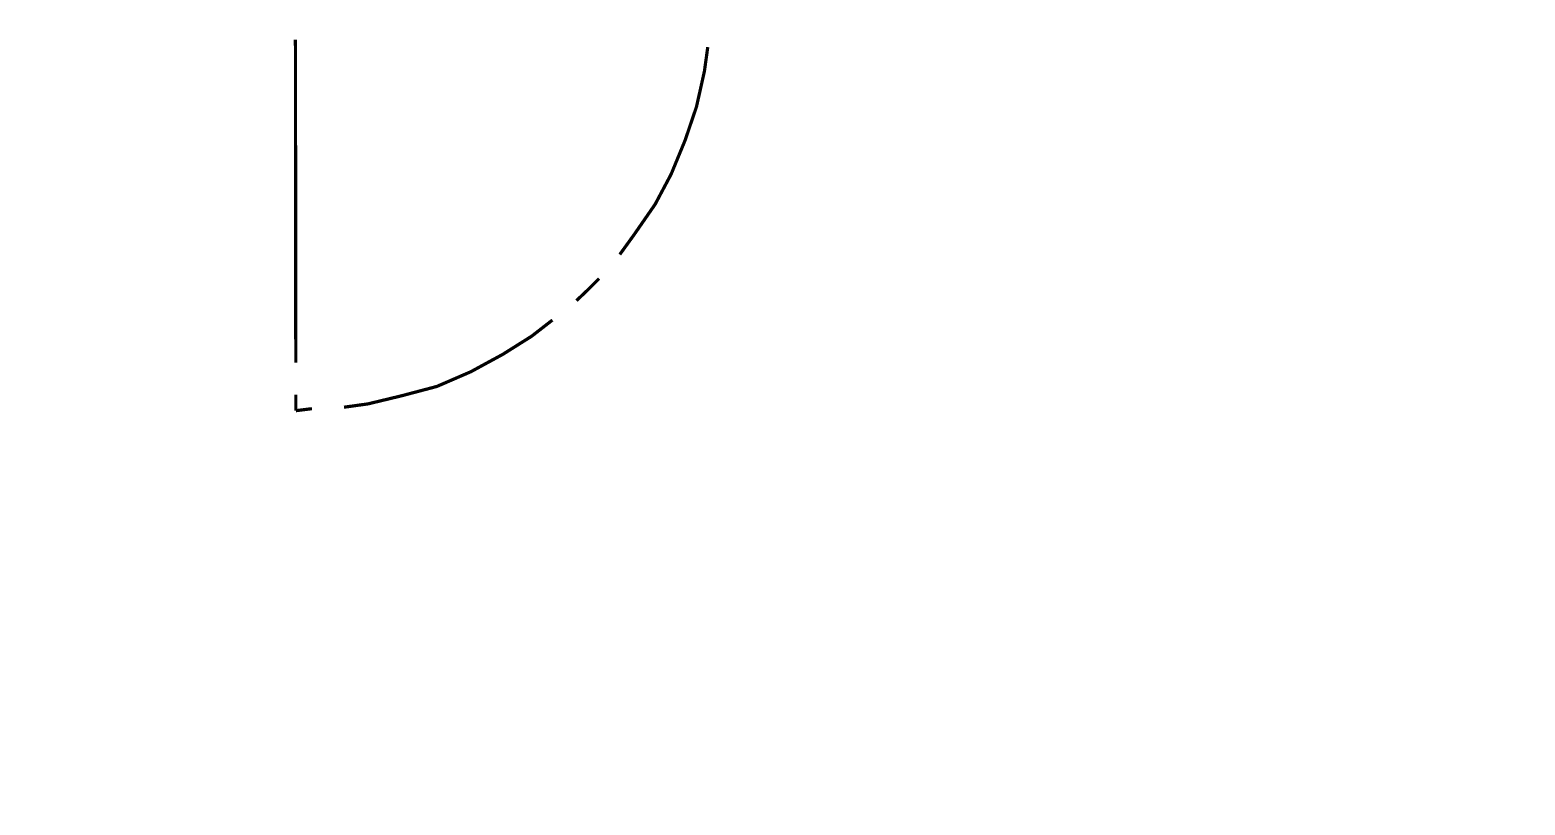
# Model space of a CAD drawing. Header units: feet. Extents: x -99009 to 3252343, y -11094690 to 9035152.
# Drawn here: x 2488018 to 2491096, y -1979570 to -1977975 of the extents above; entities that cross this region are included whole.
import ezdxf

# ---------------------------------------------------------------- set-up
doc = ezdxf.new("R2010")
doc.units = ezdxf.units.FT
doc.layers.add('1', color=1, linetype='Continuous')

# ---------------------------------------------------------------- blocks, each defined once
blk = doc.blocks.new('GRINDING MASTER')
at = {"linetype": 'ByBlock', "lineweight": -2, "transparency": 33554684, "const_width": 6.63}
for points in [[(1540548.6, -41749.9), (1540548.6, -42414.4)], [(1541397.5, -41766.4), (1541390.6, -41815.9), (1541374.2, -41888.9), (1541350.8, -41957.7), (1541321.8, -42027.8), (1541288.8, -42089.7), (1541244.8, -42153), (1541215.9, -42192.9)], [(1541173.2, -42242.4), (1541149.8, -42265.8), (1541126.5, -42287.8)], [(1541077, -42327.7), (1541034.3, -42360.8), (1540975.1, -42397.9), (1540909.1, -42433.7), (1540838.9, -42464), (1540766, -42483.2), (1540697.2, -42499.7), (1540647.7, -42506.5)], [(1540548.6, -42480.4), (1540548.6, -42513.5)], [(1540581.7, -42509.4), (1540548.6, -42513.5)]]:
    blk.add_lwpolyline(points, dxfattribs=at)

msp = doc.modelspace()

# ---------------------------------------------------------------- linework, layer by layer
at = {"layer": '1'}
msp.add_arc((2520410.24778, -1978395.99612), 100000, 84.1346387202, 194.3871675539, dxfattribs=at)

# ---------------------------------------------------------------- block references
at = {"transparency": 33554684, "rotation": 0.06505171407317947}
msp.add_blockref('GRINDING MASTER', (947969.19485, -1937994.01305), dxfattribs=at)

doc.saveas('drawing.dxf')
